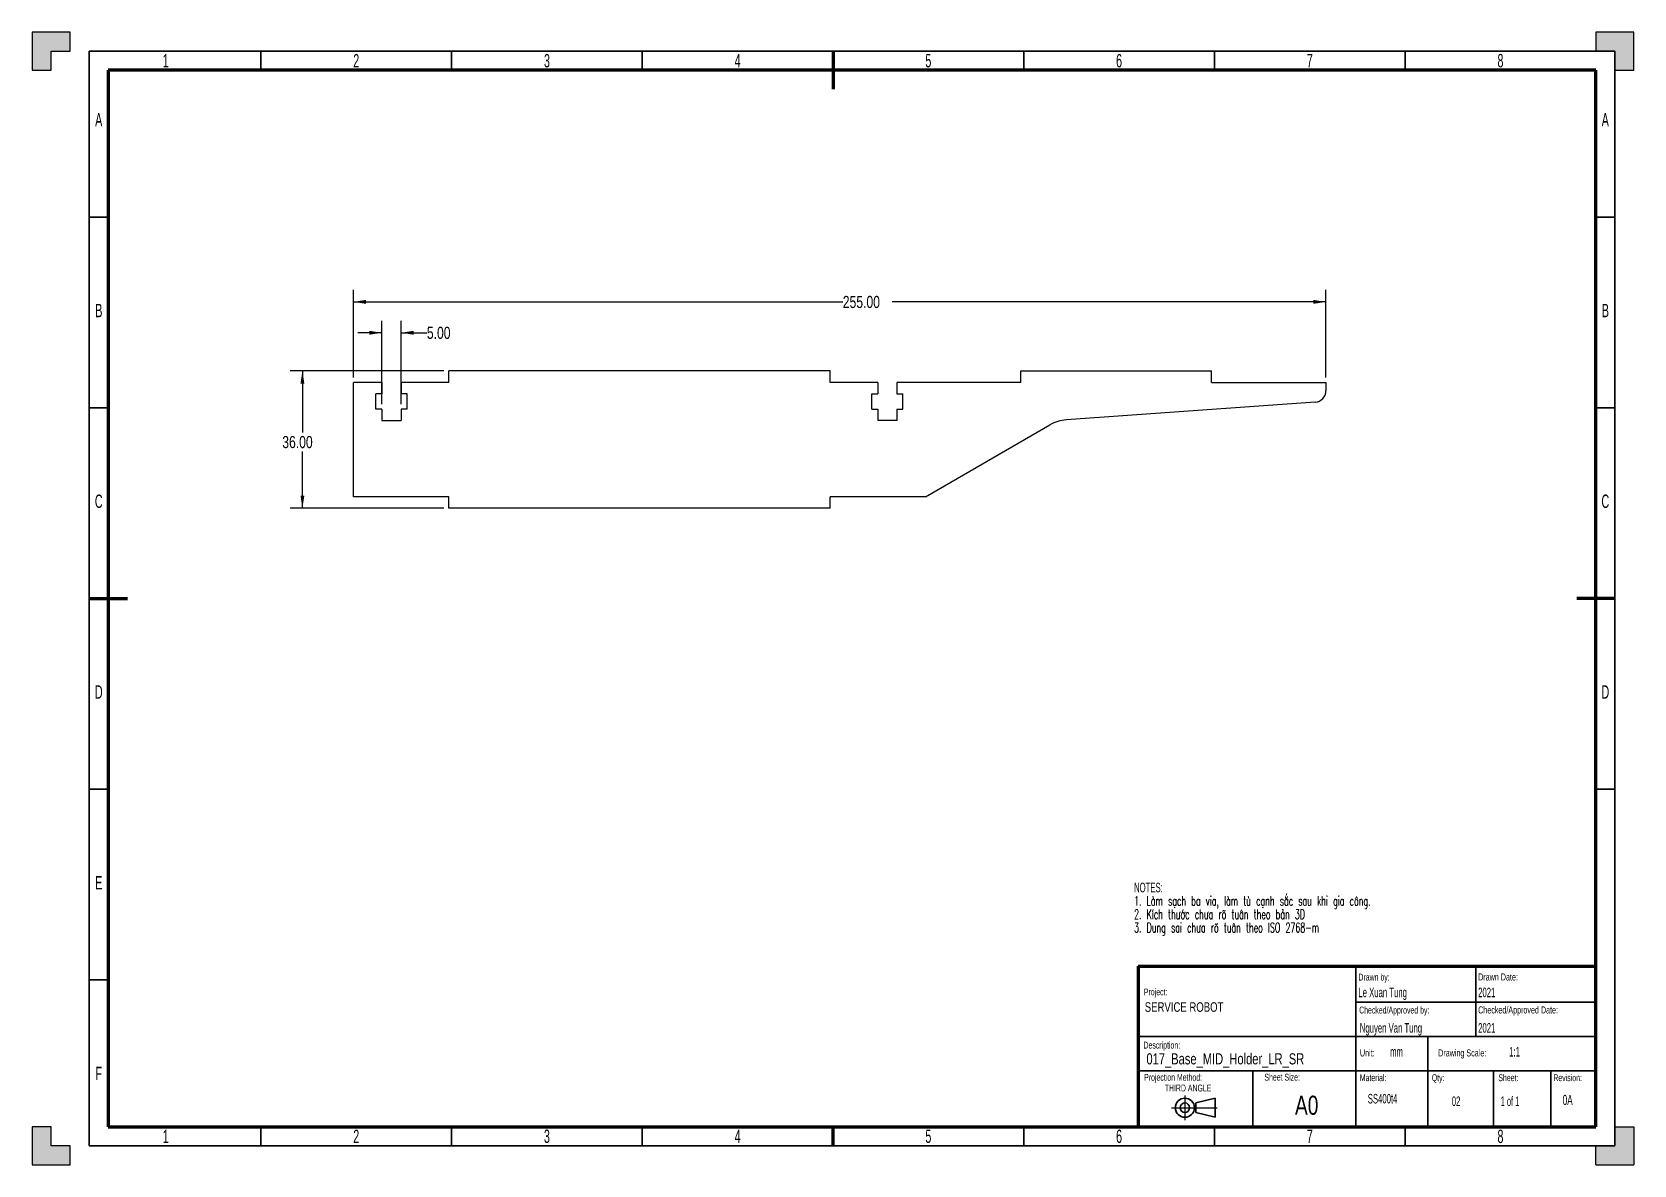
# Model space of a CAD drawing. Header units: millimetres. Extents: x 0 to 420, y 0 to 297.
import ezdxf

# ---------------------------------------------------------------- set-up
doc = ezdxf.new("R2010")
doc.units = ezdxf.units.MM
doc.layers.add('BORDER', color=7, linetype='Continuous')
doc.layers.add('TRIM', color=7, linetype='Continuous')
doc.styles.add('SLDTEXTSTYLE0', font='TXT', dxfattribs={"width": 0.75})
doc.styles.add('SLDTEXTSTYLE1', font='TXT', dxfattribs={"width": 0.605})
doc.styles.add('SLDTEXTSTYLE2', font='TXT', dxfattribs={"width": 0.605, "bigfont": 'bigfont'})
doc.styles.add('SLDTEXTSTYLE3', font='TXT', dxfattribs={"width": 0.57})
doc.dimstyles.new('SLDDIMSTYLE0', dxfattribs={"dimtxt": 3.175, "dimasz": 3.302, "dimexe": 0, "dimexo": 0.0625, "dimgap": 0.79375, "dimtad": 0, "dimtih": 1, "dimtoh": 1, "dimrnd": 1e-09, "dimzin": 4, "dimdsep": 46, "dimtxsty": 'SLDTEXTSTYLE0', "dimsah": 1, "dimcen": 0.09, "dimadec": 0, "dimazin": 1, "dimtfac": 1, "dimtofl": 0, "dimtmove": 0, "dimatfit": 3, "dimfxl": 1, "dimfrac": 2, "dimtolj": 1, "dimtzin": 12, "dimarcsym": 0})
doc.dimstyles.new('SLDDIMSTYLE1', dxfattribs={"dimtxt": 3.175, "dimasz": 3.302, "dimexe": 0, "dimexo": 0.0625, "dimgap": 0.79375, "dimtad": 0, "dimtih": 1, "dimtoh": 1, "dimrnd": 1e-09, "dimzin": 4, "dimdsep": 46, "dimtxsty": 'SLDTEXTSTYLE0', "dimsah": 1, "dimcen": 0.09, "dimadec": 0, "dimazin": 1, "dimtfac": 1, "dimtmove": 0, "dimatfit": 0, "dimfxl": 1, "dimfrac": 2, "dimtolj": 1, "dimtzin": 12, "dimarcsym": 0})

# ---------------------------------------------------------------- blocks, each defined once
blk = doc.blocks.new('SW_NOTE_0')
at = {"layer": 'BORDER', "color": 0, "char_height": 2.5, "attachment_point": 1}
for s, insert, style in [('NOTES:', (0, 3.22), 'SLDTEXTSTYLE1'), ('1. Làm sạch ba via, làm tù cạnh sắc sau khi gia công.', (0, -0.29), 'SLDTEXTSTYLE2'), ('2. Kích thước chưa rõ tuân theo bản 3D', (0, -3.79), 'SLDTEXTSTYLE2'), ('3. Dung sai chưa rõ tuân theo ISO 2768-m', (0, -7.29), 'SLDTEXTSTYLE2')]:
    blk.add_mtext(s, dxfattribs=dict(at, insert=insert, style=style))
blk = doc.blocks.new('SW_NOTE_0_1')
at = {"layer": 'BORDER', "color": 0, "char_height": 1.8, "attachment_point": 1, "style": 'SLDTEXTSTYLE1'}
for s, insert in [('Projection Method:', (0, 2.32)), ('THIRD ANGLE', (5.4, -0.48))]:
    blk.add_mtext(s, dxfattribs=dict(at, insert=insert))
blk = doc.blocks.new('_D')
at = {"layer": 'BORDER'}
for p, q in [((107.97, 208.16), (67.71, 208.16)), ((70.89, 208.16), (70.89, 192.05)), ((70.89, 172.16), (70.89, 187.01)), ((107.97, 172.16), (67.71, 172.16))]:
    blk.add_line(p, q, dxfattribs=at)
for points in [[(70.89, 208.16), (70.38, 204.86), (71.4, 204.86)], [(70.89, 172.16), (71.4, 175.46), (70.38, 175.46)]]:
    blk.add_solid(points, dxfattribs=at)
at = {"layer": 'BORDER', "insert": (65.61, 191.1), "char_height": 3.175, "attachment_point": 1, "style": 'SLDTEXTSTYLE0'}
blk.add_mtext('36.00', dxfattribs=at)
blk = doc.blocks.new('_D_1')
at = {"layer": 'BORDER'}
for p, q in [((84.24, 206.43), (84.24, 229.44)), ((339.24, 206.43), (339.24, 229.44)), ((84.24, 226.26), (212.57, 226.26)), ((339.24, 226.26), (225.47, 226.26))]:
    blk.add_line(p, q, dxfattribs=at)
for points in [[(84.24, 226.26), (87.55, 225.75), (87.55, 226.77)], [(339.24, 226.26), (335.94, 226.77), (335.94, 225.75)]]:
    blk.add_solid(points, dxfattribs=at)
at = {"layer": 'BORDER', "insert": (212.57, 227.83), "char_height": 3.175, "attachment_point": 1, "style": 'SLDTEXTSTYLE0'}
blk.add_mtext('255.00', dxfattribs=at)
blk = doc.blocks.new('_D_2')
at = {"layer": 'BORDER'}
for p, q in [((91.74, 199.43), (91.74, 221.33)), ((96.74, 199.43), (96.74, 221.33)), ((91.74, 218.16), (85.39, 218.16)), ((96.74, 218.16), (103.52, 218.16))]:
    blk.add_line(p, q, dxfattribs=at)
for points in [[(91.74, 218.16), (88.44, 218.67), (88.44, 217.65)], [(96.74, 218.16), (100.05, 217.65), (100.05, 218.67)]]:
    blk.add_solid(points, dxfattribs=at)
at = {"layer": 'BORDER', "insert": (103.52, 219.73), "char_height": 3.175, "attachment_point": 1, "style": 'SLDTEXTSTYLE0'}
blk.add_mtext('5.00', dxfattribs=at)

msp = doc.modelspace()

# ---------------------------------------------------------------- hatches: boundary and pattern name
at = {"layer": 'TRIM'}
for points in [[(10, 292), (10, 297), (0, 297), (0, 287), (5, 287), (5, 292)], [(415, 292), (415, 287), (420, 287), (420, 297), (410, 297), (410, 292)], [(5, 10), (0, 10), (0, 0), (10, 0), (10, 5), (5, 5)], [(420, 10), (415, 10), (415, 5), (410, 5), (410, 0), (420, 0)]]:
    msp.add_hatch(color=256, dxfattribs=at).paths.add_polyline_path(points, flags=0)

# ---------------------------------------------------------------- linework, layer by layer
at = {"color": 7, "linetype": 'Continuous', "lineweight": 25}
for p, q in [((109.243, 205.159), (109.243, 208.159)), ((209.243, 208.159), (109.243, 208.159)), ((209.243, 205.159), (209.243, 208.159)), ((259.243, 205.159), (259.243, 208.159)), ((259.243, 208.159), (309.243, 208.159)), ((309.243, 205.159), (309.243, 208.159)), ((84.243, 175.159), (84.243, 205.159)), ((91.743, 205.159), (84.243, 205.159)), ((91.743, 202.159), (90.143, 202.159)), ((90.143, 198.159), (90.143, 202.159)), ((91.743, 205.159), (91.743, 202.159)), ((96.743, 205.159), (96.743, 202.159)), ((109.243, 205.159), (96.743, 205.159)), ((98.343, 202.159), (96.743, 202.159)), ((98.343, 198.159), (98.343, 202.159)), ((221.743, 205.159), (209.243, 205.159)), ((220.143, 202.159), (221.743, 202.159)), ((220.143, 198.159), (220.143, 202.159)), ((221.743, 205.159), (221.743, 202.159)), ((226.743, 205.159), (226.743, 202.159)), ((259.243, 205.159), (226.743, 205.159)), ((226.743, 202.159), (228.343, 202.159)), ((228.343, 198.159), (228.343, 202.159)), ((309.243, 205.159), (339.243, 205.159)), ((339.243, 205.159), (339.243, 202.953)), ((91.743, 198.159), (90.143, 198.159)), ((91.743, 198.159), (91.743, 195.159)), ((96.743, 198.159), (96.743, 195.159)), ((98.343, 198.159), (96.743, 198.159)), ((220.143, 198.159), (221.743, 198.159)), ((221.743, 198.159), (221.743, 195.159)), ((226.743, 198.159), (226.743, 195.159)), ((226.743, 198.159), (228.343, 198.159)), ((336.456, 199.961), (271.181, 195.322)), ((91.743, 195.159), (96.743, 195.159)), ((226.743, 195.159), (221.743, 195.159)), ((234.243, 175.159), (266.89, 194.007)), ((109.243, 175.159), (84.243, 175.159)), ((109.243, 172.159), (109.243, 175.159)), ((234.243, 175.159), (209.243, 175.159)), ((209.243, 172.159), (209.243, 175.159)), ((209.243, 172.159), (109.243, 172.159))]:
    msp.add_line(p, q, dxfattribs=at)
for centre, radius, start, end in [((336.243, 202.953), 3, 274.06484, 360), ((271.89, 185.347), 10, 94.06484, 120)]:
    msp.add_arc(centre, radius, start, end, dxfattribs=at)
at = {"layer": 'BORDER', "linetype": 'Continuous', "lineweight": 35}
for p, q in [((415, 292), (15, 292)), ((15, 292), (15, 5)), ((60, 287), (60, 292)), ((110, 292), (110, 287)), ((160, 287), (160, 292)), ((260, 287), (260, 292)), ((310, 292), (310, 287)), ((360, 287), (360, 292)), ((415, 5), (415, 292)), ((15, 248.5), (20, 248.5)), ((415, 248.5), (410, 248.5)), ((20, 198.5), (15, 198.5)), ((410, 198.5), (415, 198.5)), ((20, 98.5), (15, 98.5)), ((410, 98.5), (415, 98.5)), ((15, 48.5), (20, 48.5)), ((365.986, 10.144), (365.986, 33.714)), ((410.004, 24.714), (347.058, 24.714)), ((383.204, 10.144), (383.204, 24.714)), ((398.204, 10.144), (398.204, 24.714)), ((310.16, 17.509), (305.16, 16.259)), ((310.16, 12.509), (310.16, 17.509)), ((305.16, 16.259), (305.16, 13.759)), ((305.16, 13.759), (310.16, 12.509)), ((60, 5), (60, 10)), ((110, 10), (110, 5)), ((160, 5), (160, 10)), ((260, 5), (260, 10)), ((310, 10), (310, 5)), ((360, 5), (360, 10)), ((15, 5), (415, 5))]:
    msp.add_line(p, q, dxfattribs=at)
at = {"layer": 'BORDER', "linetype": 'Continuous', "lineweight": 70}
for p, q in [((210, 292), (210, 282)), ((410, 287), (20, 287)), ((20, 287), (20, 10)), ((410, 10), (410, 287)), ((15, 148.5), (25, 148.5)), ((415, 148.5), (405, 148.5)), ((290.041, 52.144), (290.041, 10.144)), ((20, 10), (410, 10))]:
    msp.add_line(p, q, dxfattribs=at)
at = {"layer": 'BORDER', "lineweight": 70}
for p, q in [((290.041, 52.144), (410.041, 52.144)), ((210, 5), (210, 10))]:
    msp.add_line(p, q, dxfattribs=at)
at = {"layer": 'BORDER', "lineweight": 35}
for p, q in [((347.058, 52.144), (347.058, 10.144)), ((378.574, 52.144), (378.574, 33.714)), ((410.004, 42.714), (347.058, 42.714)), ((347.058, 33.714), (290.041, 33.714)), ((410.09, 33.714), (347.058, 33.714)), ((320.041, 24.714), (290.004, 24.714)), ((347.058, 24.714), (320.041, 24.714)), ((320.041, 24.714), (320.041, 10.144))]:
    msp.add_line(p, q, dxfattribs=at)
at = {"layer": 'BORDER'}
for p, q in [((302.26, 18.186), (302.26, 11.733)), ((298.719, 15.009), (310.733, 15.009))]:
    msp.add_line(p, q, dxfattribs=at)
at = {"layer": 'BORDER', "linetype": 'Continuous', "lineweight": 35}
for radius in [2.5, 1.25]:
    msp.add_circle((302.26, 15.009), radius, dxfattribs=at)
at = {"layer": 'TRIM'}
for p, q in [((0, 297), (0, 287)), ((10, 297), (0, 297)), ((10, 292), (10, 297)), ((420, 297), (410, 297)), ((410, 297), (410, 292)), ((420, 287), (420, 297)), ((5, 287), (5, 292)), ((5, 292), (10, 292)), ((410, 292), (415, 292)), ((415, 292), (415, 287)), ((0, 287), (5, 287)), ((415, 287), (420, 287)), ((5, 10), (0, 10)), ((0, 10), (0, 0)), ((5, 5), (5, 10)), ((415, 5), (415, 10)), ((415, 10), (420, 10)), ((420, 10), (420, 0)), ((10, 5), (5, 5)), ((10, 0), (10, 5)), ((410, 0), (410, 5)), ((410, 5), (415, 5)), ((0, 0), (10, 0)), ((410, 0), (420, 0))]:
    msp.add_line(p, q, dxfattribs=at)

# ---------------------------------------------------------------- block references
at = {"layer": 'BORDER'}
for name, p in [('SW_NOTE_0', (288.937, 70.768)), ('SW_NOTE_0_1', (291.576, 21.552))]:
    msp.add_blockref(name, p, dxfattribs=at)

# ---------------------------------------------------------------- texts
at = {"layer": 'BORDER', "color": 7, "char_height": 3.5, "attachment_point": 2, "style": 'SLDTEXTSTYLE1'}
for s, insert in [('1', (35.063, 291.242)), ('2', (85, 291.242)), ('3', (135.002, 291.242)), ('4', (184.994, 291.242)), ('5', (235, 291.242)), ('6', (285.001, 291.242)), ('7', (335.004, 291.242)), ('8', (385.001, 291.242)), ('A', (17.481, 275.742)), ('A', (412.481, 275.742)), ('B', (17.52, 225.742)), ('B', (412.52, 225.742)), ('C', (17.487, 175.742)), ('C', (412.487, 175.742)), ('D', (17.499, 125.742)), ('D', (412.499, 125.742)), ('E', (17.522, 75.742)), ('F', (17.492, 25.742)), ('1', (35.063, 9.242)), ('2', (85, 9.242)), ('3', (135.002, 9.275)), ('4', (184.994, 9.247)), ('5', (235, 9.269)), ('6', (285.001, 9.258)), ('7', (335.004, 9.246)), ('8', (385.001, 9.246))]:
    msp.add_mtext(s, dxfattribs=dict(at, insert=insert))
at = {"layer": 'BORDER'}
for s, insert, char_height, attachment_point, style in [('Project:', (291.511, 46.253), 1.8, 1, 'SLDTEXTSTYLE1'), ('Drawn by:', (347.759, 50.148), 1.8, 1, 'SLDTEXTSTYLE1'), ('Le Xuan Tung', (347.759, 46.487), 2.5, 1, 'SLDTEXTSTYLE1'), ('2021', (379.154, 46.487), 2.5, 1, 'SLDTEXTSTYLE1'), ('Drawn Date:', (379.154, 50.211), 1.85208, 1, 'SLDTEXTSTYLE1'), ('SERVICE ROBOT', (291.738, 42.653), 2.5, 1, 'SLDTEXTSTYLE0'), ('Checked/Approved by:', (347.947, 41.504), 1.8, 1, 'SLDTEXTSTYLE1'), ('Checked/Approved Date:', (379.154, 41.566), 1.85208, 1, 'SLDTEXTSTYLE1'), ('Nguyen Van Tung', (348.135, 37.174), 2.5, 1, 'SLDTEXTSTYLE1'), ('2021', (379.154, 37.174), 2.5, 1, 'SLDTEXTSTYLE1'), ('Description:', (291.409, 32.31), 1.8, 1, 'SLDTEXTSTYLE1'), ('017_Base_MID_Holder_LR_SR', (292.176, 29.274), 2.91042, 1, 'SLDTEXTSTYLE0'), ('Unit:', (348.151, 30.299), 1.8521, 1, 'SLDTEXTSTYLE1'), ('mm', (356.072, 30.93), 2.5, 1, 'SLDTEXTSTYLE1'), ('Drawing Scale:', (368.677, 30.299), 1.85208, 1, 'SLDTEXTSTYLE1'), ('1:1', (387.281, 30.93), 2.5, 1, 'SLDTEXTSTYLE1'), ('Sheet Size:', (327.769, 23.913), 1.8, 2, 'SLDTEXTSTYLE1'), ('Material:', (348.117, 23.771), 1.8, 1, 'SLDTEXTSTYLE1'), ('Qty:', (366.989, 23.771), 1.8, 1, 'SLDTEXTSTYLE1'), ('Sheet:', (384.452, 23.771), 1.8, 1, 'SLDTEXTSTYLE1'), ('Revision:', (398.86, 23.771), 1.8, 1, 'SLDTEXTSTYLE1'), ('A0', (334.192, 18.156), 5, 2, 'SLDTEXTSTYLE0'), ('SS400t4', (350.21, 18.623), 2.5, 1, 'SLDTEXTSTYLE1'), ('02', (372.231, 17.959), 2.5, 1, 'SLDTEXTSTYLE1'), ('1 of 1', (385.042, 17.959), 2.5, 1, 'SLDTEXTSTYLE3'), ('0A', (401.316, 18.375), 2.6458, 1, 'SLDTEXTSTYLE1')]:
    msp.add_mtext(s, dxfattribs=dict(at, insert=insert, char_height=char_height, attachment_point=attachment_point, style=style))

# ---------------------------------------------------------------- dimensions: what is measured, and where the dimension line sits
for base, p1, p2, dimstyle, picture, middle in [((339.243, 226.261), (84.243, 205.159), (339.243, 205.159), 'SLDDIMSTYLE0', '_D_1', (219.019, 226.261)), ((96.743, 218.159), (91.743, 198.159), (96.743, 198.159), 'SLDDIMSTYLE1', '_D_2', (107.622, 218.159))]:
    dim = msp.add_linear_dim(base=base, p1=p1, p2=p2, dimstyle=dimstyle, dxfattribs=at)
    dim.commit()
    dim.dimension.update_dxf_attribs({"geometry": picture, "text_midpoint": middle, "dimtype": 160})
dim = msp.add_linear_dim(base=(70.887, 172.159), p1=(109.243, 208.159), p2=(109.243, 172.159), angle=90, dimstyle='SLDDIMSTYLE0', dxfattribs=at)
dim.commit()
dim.dimension.update_dxf_attribs({"geometry": '_D', "text_midpoint": (70.887, 189.526), "dimtype": 160})

doc.saveas('drawing.dxf')
